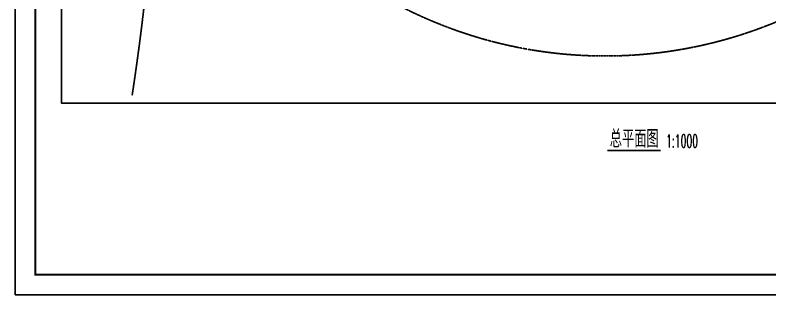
# Model space of a CAD drawing. Header units: millimetres. Extents: x 468001845 to 468595845, y 3387484553 to 3388325553.
# Drawn here: x 468001845 to 468374769, y 3387484553 to 3387622576 of the extents above; entities that cross this region are included whole.
import ezdxf

# ---------------------------------------------------------------- set-up
doc = ezdxf.new("R2010")
doc.units = ezdxf.units.MM
doc.linetypes.add('ACAD_ISO04W100', pattern=[30.5, 24, -3, 0.5, -3])
doc.linetypes.add('CENTER', pattern=[2, 1.25, -0.25, 0.25, -0.25])
for name, color, linetype in [('AXIS', 3, 'Continuous'), ('PUB_TEXT', 7, 'Continuous'), ('PUB_TITLE', 4, 'Continuous'), ('ROAD-XING', 1, 'CENTER')]:
    doc.layers.add(name, color=color, linetype=linetype)
doc.styles.add('_HZTXT', font='txt.shx', dxfattribs={"width": 0.7, "bigfont": 'HZTXT.shx'})
doc.styles.add('_TXT', font='SIMPLEX.shx', dxfattribs={"width": 0.6})

msp = doc.modelspace()

# ---------------------------------------------------------------- linework, layer by layer
at = {"const_width": 800}
msp.add_lwpolyline([(468294486.4, 3387555827.4), (468320822.3, 3387555827.4)], dxfattribs=at)
at = {"layer": 'AXIS'}
msp.add_lwpolyline([(468024799.3, 3388262599.3), (468572068.3, 3388262599.3), (468572068.3, 3387579084.4), (468024799.3, 3387579084.4)], close=True, dxfattribs=at)
at = {"layer": 'PUB_TITLE'}
msp.add_lwpolyline([(468001845, 3387484552.7), (468001845, 3388325552.7), (468595845, 3388325552.7), (468595845, 3387484552.7)], close=True, dxfattribs=at)
at = {"layer": 'PUB_TITLE', "const_width": 1000}
msp.add_lwpolyline([(468011845, 3387494552.7), (468585845, 3387494552.7), (468585845, 3388300552.7), (468011845, 3388300552.7)], close=True, dxfattribs=at)
at = {"layer": 'ROAD-XING', "linetype": 'ACAD_ISO04W100', "ltscale": 0.1}
for centre, radius, start, end in [((466850563.1, 3387767551.4), 1223118.5, 351.3148397, 2.2156098), ((468293354.8, 3387823250.9), 220835.3, 183.694605, 309.517902)]:
    msp.add_arc(centre, radius, start, end, dxfattribs=at)

# ---------------------------------------------------------------- texts
at = {"layer": 'PUB_TEXT'}
for s, height, style, width, p in [('总平面图', 8634.56, '_HZTXT', 0.7, (468295651.9, 3387557262.3)), ('1:1000', 6400, '_TXT', 0.525, (468323442.2, 3387557262.3))]:
    msp.add_text(s, height=height, dxfattribs=dict(at, style=style, width=width)).set_placement(p)

doc.saveas('drawing.dxf')
